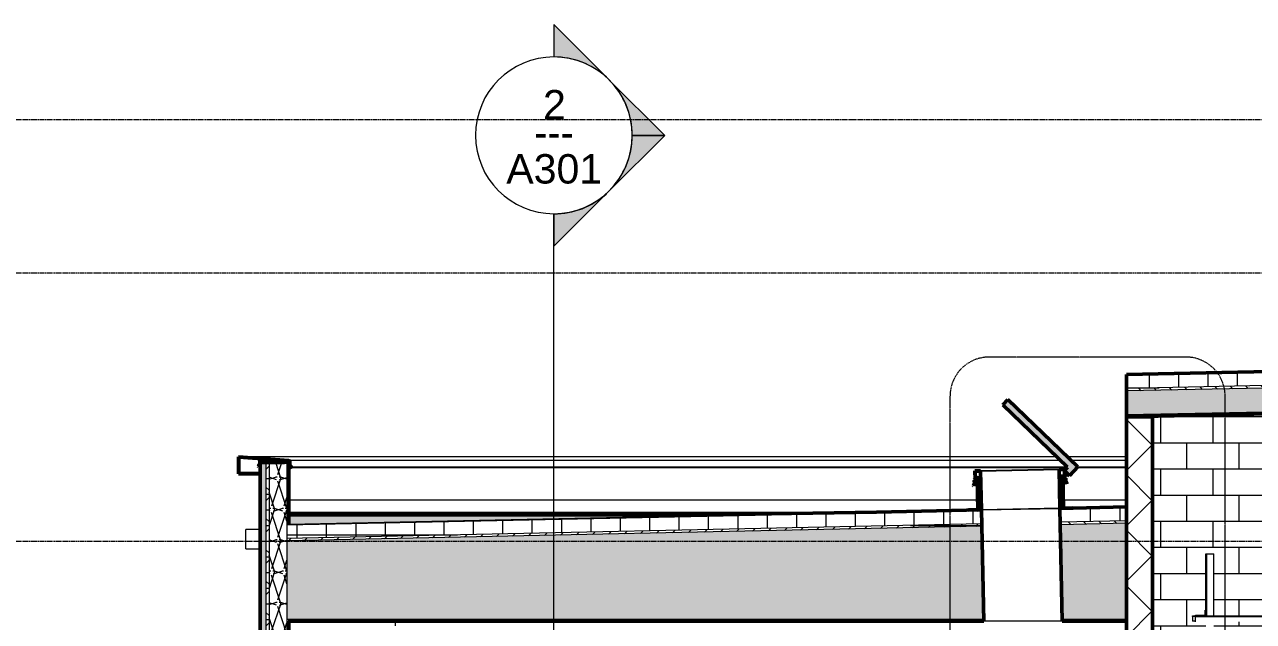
# Model space of a CAD drawing. Header units: inches. Extents: x 9610 to 15331, y -316 to 681.
# Drawn here: x 13188.7 to 13565, y 373.3 to 556.1 of the extents above; entities that cross this region are included whole.
import ezdxf

# ---------------------------------------------------------------- set-up
doc = ezdxf.new("R2010")
doc.units = ezdxf.units.IN
doc.header["$MEASUREMENT"] = 0
doc.linetypes.add('Aligning Line 1_8_', pattern=[0.25, 0.125, -0.125])
doc.linetypes.add('Dash Dot 3_16_', pattern=[0.3125, 0.1875, -0.0625, 0, -0.0625])
for name, color, linetype, lineweight in [('0-4', 130, 'Continuous', 5), ('0-6', 50, 'Continuous', 9), ('A-ANNO-SYMB-1', 150, 'Dash Dot 3_16_', 9), ('A-GENM-1', 55, 'Continuous', 9), ('A-GENM-3', 215, 'Continuous', 50), ('A-GENM-4', 5, 'Continuous', 50), ('A-GENM-5', 71, 'Continuous', 50), ('A-ROOF', 132, 'Continuous', 13), ('A-ROOF-2', 31, 'Continuous', 5), ('A-ROOF-3', 132, 'Continuous', 50), ('A-ROOF-4', 135, 'Continuous', 13), ('A-ROOF-5', 8, 'Continuous', 5), ('A-ROOF-PATT-1', 132, 'Continuous', 9), ('A-WALL', 113, 'Continuous', 13), ('A-WALL-1', 135, 'Continuous', 13), ('A-WALL-2', 7, 'Continuous', 50), ('A-WALL-5', 8, 'Continuous', 5), ('A-WALL-8', 27, 'Continuous', 13), ('A-WALL-9', 113, 'Continuous', 50), ('A-WALL-PATT-3', 45, 'Continuous', 9), ('A-WALL-PATT-4', 55, 'Continuous', 9), ('A-WALL-PATT-5', 111, 'Continuous', 9), ('G-ANNO-SYMB', 111, 'Aligning Line 1_8_', 9), ('G-ANNO-SYMB-1', 111, 'Continuous', 9)]:
    doc.layers.add(name, color=color, linetype=linetype, lineweight=lineweight)
doc.styles.add('Arial', font='arial.ttf', dxfattribs={"height": 9})
doc.styles.add('Century Gothic', font='ufonts.com_century-gothic.ttf', dxfattribs={"height": 9})
pattern_1 = [(0, (14109.167, 138.832), (0, 4.798), []), (315, (14109.167, 138.832), (4.798427, 0), [6.786, -6.786]), (45, (14109.167, 138.832), (4.798427, 0), [6.786, -6.786])]
pattern_2 = [(0, (14109.167, 138.832), (30.72, 7.68), [1.267, -21.773, 1.267, -21.773, -122.88]), (0, (14109.167, 138.832), (30.72, 7.68), [-46.08, 1.267, -44.813, 1.267, -21.773, -53.76]), (0, (14109.167, 138.832), (30.72, 7.68), [-115.2, 1.267, -14.093, 1.267, -37.133]), (120, (14120.687, 142.672), (-22.011075, 22.7643), [1.267, -21.773, 1.267, -21.773, -122.88]), (120, (14120.687, 142.672), (-22.011075, 22.7643), [-46.08, 1.267, -44.813, 1.267, -21.773, -53.76]), (120, (14120.687, 142.672), (-22.011075, 22.7643), [-115.2, 1.267, -14.093, 1.267, -37.133]), (240, (14124.527, 158.032), (-8.708925, -30.4443), [1.267, -21.773, 1.267, -21.773, -122.88]), (240, (14124.527, 158.032), (-8.708925, -30.4443), [-46.08, 1.267, -44.813, 1.267, -21.773, -53.76]), (240, (14124.527, 158.032), (-8.708925, -30.4443), [-115.2, 1.267, -14.093, 1.267, -37.133])]
pattern_3 = [(0, (14109.167, 138.832), (0, 9), []), (90, (14109.167, 138.832), (-9, 6e-16), [])]

# ---------------------------------------------------------------- blocks, each defined once
blk = doc.blocks.new('CTR - 1st Phase - Common Walls_rvt-2-BUILDING SECTION - NORTH_SOUTH AT ELEVATOR AND COURTYARD - LOOKING EAST')
at = {"layer": 'A-WALL-1'}
blk.add_line((-3819.32, 373.37), (-3819.32, 372), dxfattribs=at)
blk = doc.blocks.new('Otis_G2S_06102019171910 - Otis_G2S_06102019171910-2044336-BUILDING SECTION - NORTH_SOUTH AT ELEVATOR AND COURTYARD - LOOKING EAST')
at = {"layer": 'A-GENM-1'}
for p, q in [((-3571.06, 394), (-3570.75, 394)), ((-3571.06, 375), (-3571.06, 394)), ((-3570.75, 394), (-3568.62, 394)), ((-3570.75, 375), (-3570.75, 394)), ((-3568.62, 375), (-3568.62, 394)), ((-3571.26, 376.77), (-3571.07, 376.77)), ((-3571.26, 375.2), (-3571.26, 376.77)), ((-3571.07, 376.77), (-3571.07, 375.2)), ((-3575.1, 375), (-3574.22, 375)), ((-3575.1, 374.8), (-3575.1, 375)), ((-3575.1, 374.8), (-3575.1, 373.43)), ((-3574.22, 374.8), (-3575.1, 374.8)), ((-3574.22, 373.43), (-3575.1, 373.43)), ((-3574.22, 375.2), (-3571.07, 375.2)), ((-3574.22, 375), (-3574.22, 375.2)), ((-3574.22, 375), (-3539.45, 375)), ((-3574.22, 374.8), (-3574.22, 375)), ((-3571.07, 375), (-3574.22, 375)), ((-3574.22, 374.8), (-3539.45, 374.8)), ((-3574.22, 373.23), (-3574.22, 374.8)), ((-3539.45, 374.8), (-3574.22, 374.8)), ((-3571.07, 375.2), (-3571.26, 375.2)), ((-3571.07, 375.2), (-3571.07, 375))]:
    blk.add_line(p, q, dxfattribs=at)
blk = doc.blocks.new('CTR - 1st Phase -Stairs _ Elevators_rvt-2-BUILDING SECTION - NORTH_SOUTH AT ELEVATOR AND COURTYARD - LOOKING EAST')
at = {"layer": 'A-WALL-PATT-3'}
h = blk.add_hatch(dxfattribs=at)
h.set_pattern_fill('FP_82', color=256, style=0, pattern_type=2)
h.set_pattern_definition([(45, (-3012.324, 138.832), (-8.48528, 8.48528), []), (135, (-3012.324, 138.832), (-8.48528, -8.48528), [])])
h.paths.add_polyline_path([(-3595.32, -128), (-3587.32, -128), (-3587.32, 436), (-3595.32, 436), (-3595.32, -114.86)], flags=0)
at = {"layer": 'A-WALL-PATT-4'}
h = blk.add_hatch(dxfattribs=at)
h.set_pattern_fill('FP_83', color=256, style=0, pattern_type=2)
h.set_pattern_definition([(0, (-3503.324, -164), (0, 8), []), (90, (-3503.324, -164), (-8, 8), [8, -8])])
h.paths.add_polyline_path([(-3571.06, -128), (-3571.06, -21.77), (-3574.22, -21.77), (-3574.22, -21.57), (-3575.1, -21.57), (-3575.1, -20), (-3574.22, -20), (-3574.22, -19.8), (-3571.26, -19.8), (-3571.26, -18.23), (-3571.07, -18.23), (-3571.06, -1.77), (-3574.22, -1.77), (-3574.22, -1.57), (-3575.1, -1.57), (-3575.1, 0), (-3574.22, 0), (-3574.22, 0.2), (-3571.26, 0.2), (-3571.26, 1.77), (-3571.07, 1.77), (-3571.06, 134.23), (-3574.22, 134.23), (-3574.22, 134.43), (-3575.1, 134.43), (-3575.1, 136), (-3574.22, 136), (-3574.22, 136.2), (-3571.26, 136.2), (-3571.26, 137.77), (-3571.07, 137.77), (-3571.06, 266.23), (-3574.22, 266.23), (-3574.22, 266.43), (-3575.1, 266.43), (-3575.1, 268), (-3574.22, 268), (-3574.22, 268.2), (-3571.26, 268.2), (-3571.26, 269.77), (-3571.07, 269.77), (-3571.06, 373.23), (-3574.22, 373.23), (-3574.22, 373.43), (-3575.1, 373.43), (-3575.1, 375), (-3574.22, 375), (-3574.22, 375.2), (-3571.26, 375.2), (-3571.26, 376.77), (-3571.07, 376.77), (-3571.06, 394), (-3568.62, 394), (-3568.62, 375), (-3539.45, 375), (-3539.45, 394), (-3534.45, 394), (-3534.45, 375), (-3523.82, 375), (-3523.82, 394), (-3521.38, 394), (-3521.38, 376.77), (-3521.19, 376.77), (-3521.19, 375.2), (-3518.23, 375.2), (-3518.23, 375), (-3517.35, 375), (-3517.35, 373.43), (-3518.23, 373.43), (-3518.23, 373.23), (-3521.38, 373.23), (-3521.38, 269.77), (-3521.19, 269.77), (-3521.19, 268.2), (-3518.23, 268.2), (-3518.23, 268), (-3517.35, 268), (-3517.35, 266.43), (-3518.23, 266.43), (-3518.23, 266.23), (-3521.38, 266.23), (-3521.38, 137.77), (-3521.19, 137.77), (-3521.19, 136.2), (-3518.23, 136.2), (-3518.23, 136), (-3517.35, 136), (-3517.35, 134.43), (-3518.23, 134.43), (-3518.23, 134.23), (-3521.38, 134.23), (-3521.38, 1.77), (-3521.19, 1.77), (-3521.19, 0.2), (-3518.23, 0.2), (-3518.23, 0), (-3517.35, 0), (-3517.35, -1.57), (-3518.23, -1.57), (-3518.23, -1.77), (-3521.38, -1.77), (-3521.38, -18.23), (-3521.19, -18.23), (-3521.19, -19.8), (-3518.23, -19.8), (-3518.23, -20), (-3517.35, -20), (-3517.35, -21.57), (-3518.23, -21.57), (-3518.23, -21.77), (-3521.38, -21.77), (-3521.38, -128), (-3509.73, -128), (-3509.73, -44), (-3509.32, -44), (-3509.32, -43), (-3508.28, -43), (-3508.28, -42), (-3507.32, -42), (-3507.32, 0), (-3509.73, 0), (-3509.73, 84), (-3509.32, 84), (-3509.32, 85), (-3508.28, 85), (-3508.28, 86), (-3507.32, 86), (-3507.32, 136), (-3509.73, 136), (-3509.73, 220), (-3509.32, 220), (-3509.32, 221), (-3508.28, 221), (-3508.28, 222), (-3507.32, 222), (-3507.32, 268), (-3509.73, 268), (-3509.73, 352), (-3509.32, 352), (-3509.32, 353), (-3508.28, 353), (-3508.28, 354), (-3507.32, 354), (-3507.32, 436), (-3587.32, 436), (-3587.32, -128), (-3576.29, -128)], flags=0)
h.paths.add_polyline_path([(-3568.62, -128), (-3568, -128), (-3568, -60.62), (-3568.31, -60.62), (-3568.31, -52.98), (-3555.72, -52.98), (-3555.72, -52.44), (-3539.45, -52.44), (-3539.45, -21.77), (-3568.62, -21.77), (-3568.62, -126.76)], flags=0)
h.paths.add_polyline_path([(-3566.5, -128), (-3565.13, -128), (-3565.13, -84.98), (-3547.65, -84.98), (-3547.65, -60.62), (-3566.5, -60.62), (-3566.5, -126.41)], flags=0)
h.paths.add_polyline_path([(-3524.44, -128), (-3523.82, -128), (-3523.82, -21.77), (-3534.45, -21.77), (-3534.45, -52.98), (-3524.13, -52.98), (-3524.13, -60.62), (-3524.44, -60.62), (-3524.44, -119.59)], flags=0)
h.paths.add_polyline_path([(-3527.3, -128), (-3525.94, -128), (-3525.94, -60.62), (-3534.45, -60.62), (-3534.45, -84.98), (-3527.3, -84.98), (-3527.3, -120.06)], flags=0)
h.paths.add_polyline_path([(-3544.78, -84.98), (-3539.45, -84.98), (-3539.45, -60.62), (-3544.78, -60.62)], flags=0)
h.paths.add_polyline_path([(-3531.77, -20), (-3523.82, -20), (-3523.82, -1.77), (-3534.45, -1.77), (-3534.45, -20)], flags=0)
h.paths.add_polyline_path([(-3568.62, -20), (-3539.45, -20), (-3539.45, -1.77), (-3568.62, -1.77), (-3568.62, -16)], flags=0)
h.paths.add_polyline_path([(-3534.45, 0), (-3523.82, 0), (-3523.82, 134.23), (-3534.45, 134.23), (-3534.45, 29.36)], flags=0)
h.paths.add_polyline_path([(-3544.32, 0), (-3539.45, 0), (-3539.45, 134.23), (-3568.62, 134.23), (-3568.62, 0)], flags=0)
h.paths.add_polyline_path([(-3534.45, 136), (-3523.82, 136), (-3523.82, 266.23), (-3534.45, 266.23), (-3534.45, 160.23)], flags=0)
h.paths.add_polyline_path([(-3539.45, 136), (-3539.45, 266.23), (-3568.62, 266.23), (-3568.62, 136)], flags=0)
h.paths.add_polyline_path([(-3534.45, 268), (-3523.82, 268), (-3523.82, 373.23), (-3534.45, 373.23), (-3534.45, 279.64)], flags=0)
h.paths.add_polyline_path([(-3539.45, 268), (-3539.45, 373.23), (-3568.62, 373.23), (-3568.62, 268), (-3542.38, 268)], flags=0)
h.paths.add_polyline_path([(-3544.43, 422), (-3549.22, 422), (-3549.22, 422.37), (-3546.41, 422.37), (-3546.41, 426.37), (-3549.22, 426.37), (-3549.22, 426.75), (-3543.22, 426.75), (-3543.22, 426.37), (-3546.03, 426.37), (-3546.03, 422.37), (-3543.22, 422.37), (-3543.22, 422)], flags=0)
at = {"layer": 'A-WALL-1'}
blk.add_line((-3507.32, 436), (-3587.32, 436), dxfattribs=at)
at = {"layer": 'A-WALL-2'}
for p, q in [((-3595.32, 436), (-3595.32, -128)), ((-3587.32, 436), (-3595.32, 436)), ((-3587.32, -128), (-3587.32, 436))]:
    blk.add_line(p, q, dxfattribs=at)
at = {"layer": '0-6'}
blk.add_blockref('Otis_G2S_06102019171910 - Otis_G2S_06102019171910-2044336-BUILDING SECTION - NORTH_SOUTH AT ELEVATOR AND COURTYARD - LOOKING EAST', (0, 0), dxfattribs=at)
blk = doc.blocks.new('Basic Wall _ EXT - FIBER CEMENT - SMALL - ___-2145929-BUILDING SECTION - NORTH_SOUTH AT ELEVATOR AND COURTYARD - LOOKING EAST')
at = {"layer": 'A-WALL-1'}
for p, q in [((-3616.64, 423.66), (-3867.29, 423.66)), ((-3860.41, 423.11), (-3860.56, 423.11)), ((-3859.34, 422.04), (-3859.28, 422)), ((-3853.2, 422.04), (-3858.3, 422.04)), ((-3851.97, 422.37), (-3853.4, 422.37)), ((-3852.33, 422.23), (-3851.71, 422.23)), ((-3851.71, 422.16), (-3852.33, 422.16)), ((-3851.71, 422.08), (-3852.02, 422.08)), ((-3851.89, 422.04), (-3852.02, 422.04)), ((-3851.71, 422.24), (-3851.93, 422.24)), ((-3851.65, 422.47), (-3851.92, 422.47)), ((-3615.53, 422.6), (-3851.85, 422.6)), ((-3851.69, 422.52), (-3851.85, 422.52)), ((-3851.7, 422.27), (-3851.85, 422.27)), ((-3595.32, 423.66), (-3613.39, 423.66)), ((-3595.32, 422.6), (-3612.28, 422.6)), ((-3860.73, 420.79), (-3861.19, 420.79)), ((-3851.44, 420.64), (-3851.78, 420.64)), ((-3851.47, 420.5), (-3851.51, 420.51)), ((-3851.44, 420.42), (-3613.55, 420.42)), ((-3851.23, 420.59), (-3851.42, 420.59)), ((-3851.24, 420.63), (-3851.35, 420.63)), ((-3613.41, 420.57), (-3851.11, 420.57)), ((-3610.43, 420.42), (-3595.32, 420.42)), ((-3595.32, 420.57), (-3610.28, 420.57))]:
    blk.add_line(p, q, dxfattribs=at)
at = {"layer": 'A-WALL-1', "flags": 128}
for points in [[(-3860.81, 421.63), (-3860.81, 421.58), (-3860.82, 421.54), (-3860.84, 421.5)], [(-3860.39, 423.05), (-3860.45, 423.09), (-3860.51, 423.11), (-3860.57, 423.11), (-3860.63, 423.1), (-3860.69, 423.07), (-3860.74, 423.03), (-3860.77, 422.98), (-3860.8, 422.92), (-3860.81, 422.86)], [(-3860.78, 421.45), (-3860.75, 421.51), (-3860.73, 421.57), (-3860.73, 421.63)], [(-3860.73, 422.86), (-3860.72, 422.9), (-3860.71, 422.95), (-3860.68, 422.98), (-3860.65, 423.01), (-3860.61, 423.03), (-3860.56, 423.03), (-3860.52, 423.03), (-3860.48, 423.02), (-3860.44, 422.99)], [(-3859.13, 422.04), (-3859.18, 422.05), (-3859.24, 422.07), (-3859.29, 422.1)], [(-3851.77, 421.83), (-3851.78, 421.89), (-3851.81, 421.95), (-3851.85, 422.01), (-3851.9, 422.05), (-3851.96, 422.07), (-3852.02, 422.08)], [(-3851.63, 422.35), (-3851.63, 422.41), (-3851.66, 422.47), (-3851.69, 422.52), (-3851.73, 422.56), (-3851.79, 422.59), (-3851.85, 422.6)], [(-3851.85, 422.52), (-3851.81, 422.51), (-3851.78, 422.49), (-3851.75, 422.47), (-3851.72, 422.43), (-3851.71, 422.4), (-3851.71, 422.35)], [(-3851.85, 421.33), (-3851.83, 421.28), (-3851.8, 421.22)], [(-3851.74, 421.26), (-3851.76, 421.3), (-3851.77, 421.35), (-3851.77, 421.39)], [(-3851.71, 421.44), (-3851.7, 421.38), (-3851.68, 421.32), (-3851.65, 421.26)], [(-3851.59, 421.3), (-3851.61, 421.35), (-3851.62, 421.39), (-3851.63, 421.44)], [(-3851.55, 420.44), (-3851.49, 420.42), (-3851.42, 420.42), (-3851.36, 420.43), (-3851.3, 420.45)], [(-3851.35, 420.52), (-3851.39, 420.5), (-3851.43, 420.49), (-3851.44, 420.49)]]:
    blk.add_lwpolyline(points, dxfattribs=at)
blk = doc.blocks.new('Basic Wall _ EXT - FIBER CEMENT - SMALL - ___-2145935-BUILDING SECTION - NORTH_SOUTH AT ELEVATOR AND COURTYARD - LOOKING EAST')
at = {"layer": 'A-WALL-8'}
h = blk.add_hatch(color=256, dxfattribs=at)
h.paths.add_polyline_path([(-3860.77, 418.54), (-3860.73, 418.54), (-3860.73, 418.62), (-3867.21, 418.62), (-3867.21, 423.58), (-3851.85, 422.52), (-3851.85, 422.6), (-3867.29, 423.66), (-3867.29, 418.54), (-3861, 418.54)], flags=0)
h.paths.add_polyline_path([(-3851.55, 420.44), (-3851.55, 420.53), (-3851.78, 420.64), (-3851.78, 420.56), (-3851.59, 420.46)], flags=0)
h.paths.add_polyline_path([(-3851.3, 420.45), (-3851.13, 420.59), (-3851.62, 421.28), (-3851.65, 421.26), (-3851.23, 420.59), (-3851.33, 420.49)], flags=0)
h.paths.add_polyline_path([(-3851.42, 420.59), (-3851.36, 420.64), (-3851.77, 421.24), (-3851.78, 421.19), (-3851.42, 420.6)], flags=0)
h.paths.add_polyline_path([(-3861.19, 420.79), (-3860.78, 421.45), (-3860.84, 421.5), (-3861.25, 420.84)], flags=0)
h.paths.add_polyline_path([(-3851.85, 421.39), (-3851.77, 421.39), (-3851.81, 421.83), (-3851.85, 421.81)], flags=0)
h.paths.add_polyline_path([(-3851.63, 421.44), (-3851.66, 422.35), (-3851.71, 422.35), (-3851.71, 421.44)], flags=0)
h.paths.add_polyline_path([(-3860.73, 421.63), (-3860.73, 422.86), (-3860.81, 422.86), (-3860.78, 421.63), (-3860.73, 421.63)], flags=0)
h.paths.add_polyline_path([(-3858.3, 422), (-3858.3, 422.04), (-3858.7, 422)], flags=0)
h.paths.add_polyline_path([(-3852.47, 422), (-3852.02, 422.04), (-3852.02, 422.08), (-3853.2, 422.04), (-3853.2, 422), (-3852.56, 422)], flags=0)
h.paths.add_polyline_path([(-3859.34, 422.04), (-3859.29, 422.1), (-3860.42, 423.03), (-3860.43, 422.98), (-3859.37, 422.07)], flags=0)
h.paths.add_polyline_path([(-3853.48, 422.16), (-3852.33, 422.16), (-3852.33, 422.23), (-3853.4, 422.23), (-3853.4, 422.37), (-3851.97, 422.37), (-3851.92, 422.25), (-3851.85, 422.27), (-3851.92, 422.47), (-3853.48, 422.44), (-3853.48, 422.23)], flags=0)
at = {"layer": 'A-WALL-1'}
for p, q in [((-3860.73, 421.63), (-3860.73, 422)), ((-3853.2, 422), (-3852.47, 422)), ((-3852.47, 422), (-3852.02, 422)), ((-3851.85, 421.83), (-3851.85, 421.39)), ((-3860.73, 418.54), (-3860.73, 418.62))]:
    blk.add_line(p, q, dxfattribs=at)
at = {"layer": 'A-WALL-9'}
for p, q in [((-3851.85, 422.6), (-3867.29, 423.66)), ((-3867.29, 423.66), (-3867.29, 418.54)), ((-3867.21, 423.58), (-3851.85, 422.52)), ((-3867.21, 423.58), (-3867.21, 418.62)), ((-3860.81, 422.86), (-3860.81, 421.63)), ((-3860.73, 422), (-3860.73, 422.86)), ((-3860.44, 422.99), (-3859.34, 422.04)), ((-3859.29, 422.1), (-3860.39, 423.05)), ((-3859.13, 422.04), (-3858.3, 422.04)), ((-3859.13, 421.96), (-3858.3, 421.96)), ((-3858.3, 421.96), (-3858.3, 422.04)), ((-3851.92, 422.47), (-3853.48, 422.44)), ((-3853.48, 422.44), (-3853.48, 422.16)), ((-3853.48, 422.16), (-3852.33, 422.16)), ((-3853.4, 422.37), (-3851.97, 422.39)), ((-3853.4, 422.23), (-3853.4, 422.37)), ((-3852.33, 422.23), (-3853.4, 422.23)), ((-3852.02, 422.08), (-3853.2, 422.08)), ((-3853.2, 422), (-3853.2, 422.08)), ((-3852.33, 422.23), (-3852.33, 422.16)), ((-3851.97, 422.39), (-3851.93, 422.24)), ((-3851.93, 422.24), (-3851.85, 422.27)), ((-3851.85, 422.27), (-3851.92, 422.47)), ((-3851.77, 421.39), (-3851.77, 421.83)), ((-3851.71, 422.35), (-3851.71, 421.44)), ((-3851.63, 421.44), (-3851.63, 422.35)), ((-3867.29, 418.54), (-3860.73, 418.54)), ((-3860.73, 418.62), (-3867.21, 418.62)), ((-3860.84, 421.5), (-3861.25, 420.84)), ((-3861.25, 420.84), (-3861.19, 420.79)), ((-3861.19, 420.79), (-3860.78, 421.45)), ((-3851.78, 420.64), (-3851.82, 420.57)), ((-3851.55, 420.44), (-3851.82, 420.57)), ((-3851.8, 421.22), (-3851.42, 420.59)), ((-3851.51, 420.51), (-3851.78, 420.64)), ((-3851.35, 420.63), (-3851.74, 421.26)), ((-3851.65, 421.26), (-3851.22, 420.6)), ((-3851.11, 420.57), (-3851.59, 421.3)), ((-3851.42, 420.59), (-3851.35, 420.63)), ((-3851.22, 420.6), (-3851.35, 420.52)), ((-3851.3, 420.45), (-3851.11, 420.57))]:
    blk.add_line(p, q, dxfattribs=at)
for centre, radius, start, end in [((-3861.06, 421.63), 0.25, 328.2381, 0), ((-3860.56, 422.86), 0.25, 49.2771, 180), ((-3861.06, 421.63), 0.329, 328.2381, 0), ((-3860.56, 422.86), 0.171, 49.2771, 180), ((-3859.13, 422.29), 0.329, 229.2771, 270), ((-3859.13, 422.29), 0.25, 229.2771, 270), ((-3852.02, 421.83), 0.25, 0, 90), ((-3852.02, 421.83), 0.171, 0, 90), ((-3851.88, 422.35), 0.25, 0, 83.0705), ((-3851.88, 422.35), 0.171, 0, 82.4457), ((-3851.52, 421.39), 0.329, 180, 211.4324), ((-3851.52, 421.39), 0.25, 180, 211.4324), ((-3851.38, 421.44), 0.329, 180, 212.826), ((-3851.38, 421.44), 0.25, 180, 212.826), ((-3851.44, 420.67), 0.25, 244.1745, 302.0105), ((-3851.44, 420.67), 0.171, 244.1745, 302.0105)]:
    blk.add_arc(centre, radius, start, end, dxfattribs=at)
blk = doc.blocks.new('Family1 - SCUPPER-2154893-BUILDING SECTION - NORTH_SOUTH AT ELEVATOR AND COURTYARD - LOOKING EAST')
at = {"layer": 'A-GENM-1'}
for p, q in [((-3865.1, 395.5), (-3865.1, 401.5)), ((-3860.72, 401.5), (-3865.1, 401.5)), ((-3865.1, 395.5), (-3860.72, 395.5))]:
    blk.add_line(p, q, dxfattribs=at)
blk = doc.blocks.new('Hatch-Precision_Ladders-Roof_Hatch - 2_0_x2_0_-2210683-BUILDING SECTION - NORTH_SOUTH AT ELEVATOR AND COURTYARD - LOOKING EAST')
at = {"layer": 'A-GENM-3'}
blk.add_hatch(color=256, dxfattribs=at).paths.add_polyline_path([(-3612.82, 417.92), (-3610.23, 420.63), (-3631.7, 441.22), (-3633.25, 439.6), (-3613.41, 420.57), (-3614.45, 419.48), (-3613.03, 418.12)], flags=0)
h = blk.add_hatch(color=256, dxfattribs=at)
h.paths.add_polyline_path([(-3642.18, 414.88), (-3641.84, 415.63), (-3641.82, 416.61), (-3641.6, 416.88), (-3641.65, 419.3), (-3640.09, 419.33), (-3640.09, 419.43), (-3641.75, 419.39), (-3641.73, 416.84), (-3641.95, 416.57), (-3641.94, 415.61), (-3642.26, 414.92)], flags=0)
h.paths.add_polyline_path([(-3613.64, 415.48), (-3613.56, 415.52), (-3613.91, 416.22), (-3613.93, 417.19), (-3614.2, 417.45), (-3614.24, 419.29), (-3614.34, 419.38), (-3614.3, 417.41), (-3614.03, 417.09), (-3614.01, 416.19)], flags=0)
h.paths.add_polyline_path([(-3614.34, 419.59), (-3614.25, 419.69), (-3614.3, 419.96), (-3615.91, 419.93), (-3615.91, 419.84), (-3614.35, 419.87)], flags=0)
h = blk.add_hatch(color=256, dxfattribs=at)
h.paths.add_polyline_path([(-3639.83, 407.43), (-3639.75, 407.43), (-3640, 419.43), (-3640.09, 419.43), (-3639.83, 407.43)], flags=0)
h.paths.add_polyline_path([(-3615.75, 407.93), (-3615.68, 407.93), (-3615.91, 419.93), (-3616, 419.93), (-3615.75, 407.93)], flags=0)
h = blk.add_hatch(color=256, dxfattribs=at)
h.paths.add_polyline_path([(-3643.75, 407.35), (-3640.84, 407.45), (-3640.85, 407.5), (-3643.75, 407.43), (-3643.75, 407.39)], flags=0)
h.paths.add_polyline_path([(-3614.66, 407.95), (-3611.76, 408.03), (-3611.76, 408.11), (-3614.66, 408.02)], flags=0)
at = {"layer": 'A-GENM-5'}
h = blk.add_hatch(color=256, dxfattribs=at)
h.paths.add_polyline_path([(-3640.84, 407.41), (-3639.83, 407.43), (-3640.03, 417.27), (-3641.05, 417.25), (-3640.84, 407.43)], flags=0)
h.paths.add_polyline_path([(-3615.68, 407.93), (-3614.66, 407.95), (-3614.87, 417.79), (-3615.88, 417.77), (-3615.68, 408.11)], flags=0)
at = {"layer": 'A-GENM-1'}
for p, q in [((-3616, 419.93), (-3640, 419.43)), ((-3640, 419.43), (-3616, 419.93)), ((-3640, 419.33), (-3616, 419.83)), ((-3641, 414.91), (-3642.18, 414.88)), ((-3641.03, 416.59), (-3641.86, 416.57)), ((-3641.01, 415.63), (-3641.84, 415.61)), ((-3641.04, 416.85), (-3641.6, 416.84)), ((-3614.3, 417.41), (-3614.86, 417.4)), ((-3614.03, 417.15), (-3614.85, 417.13)), ((-3614.01, 416.19), (-3614.83, 416.18)), ((-3613.64, 415.48), (-3614.82, 415.45)), ((-3615.76, 408.03), (-3639.75, 407.53)), ((-3639.75, 407.43), (-3615.75, 407.93)), ((-3615.75, 407.93), (-3639.75, 407.43))]:
    blk.add_line(p, q, dxfattribs=at)
at = {"layer": 'A-GENM-4'}
for p, q in [((-3631.7, 441.22), (-3633.25, 439.6)), ((-3631.7, 441.22), (-3610.23, 420.63)), ((-3633.25, 439.6), (-3613.41, 420.57)), ((-3641.75, 419.39), (-3640, 419.43)), ((-3641.75, 419.39), (-3641.7, 416.88)), ((-3640, 419.33), (-3641.65, 419.3)), ((-3641.6, 416.84), (-3641.65, 419.3)), ((-3640, 419.43), (-3640.09, 419.43)), ((-3640.09, 419.43), (-3639.84, 407.43)), ((-3640, 419.33), (-3640, 419.43)), ((-3640, 419.43), (-3639.75, 407.43)), ((-3614.25, 419.97), (-3616, 419.93)), ((-3616, 419.83), (-3616, 419.93)), ((-3616, 419.93), (-3615.91, 419.93)), ((-3616, 419.93), (-3615.75, 407.93)), ((-3616, 419.83), (-3614.35, 419.87)), ((-3615.91, 419.93), (-3615.66, 407.93)), ((-3615.88, 417.77), (-3614.87, 417.79)), ((-3614.87, 417.79), (-3614.66, 407.95)), ((-3613.41, 420.57), (-3614.45, 419.48)), ((-3614.45, 419.48), (-3612.82, 417.92)), ((-3614.3, 417.41), (-3614.35, 419.87)), ((-3614.25, 419.97), (-3614.2, 417.45)), ((-3610.23, 420.63), (-3612.82, 417.92)), ((-3641.93, 415.63), (-3642.26, 414.92)), ((-3642.26, 414.92), (-3642.18, 414.88)), ((-3642.18, 414.88), (-3641.84, 415.61)), ((-3641.7, 416.88), (-3641.95, 416.61)), ((-3641.95, 416.61), (-3641.93, 415.63)), ((-3641.86, 416.57), (-3641.6, 416.84)), ((-3641.84, 415.61), (-3641.86, 416.57)), ((-3640.03, 417.27), (-3641.05, 417.25)), ((-3641.05, 417.25), (-3640.84, 407.41)), ((-3640.03, 417.27), (-3639.83, 407.43)), ((-3615.88, 417.77), (-3615.68, 407.93)), ((-3614.03, 417.15), (-3614.3, 417.41)), ((-3614.2, 417.45), (-3613.93, 417.19)), ((-3614.01, 416.19), (-3614.03, 417.15)), ((-3613.64, 415.48), (-3614.01, 416.19)), ((-3613.93, 417.19), (-3613.91, 416.22)), ((-3613.91, 416.22), (-3613.56, 415.52)), ((-3613.56, 415.52), (-3613.64, 415.48)), ((-3639.75, 407.53), (-3643.75, 407.44)), ((-3643.75, 407.44), (-3643.75, 407.35)), ((-3639.75, 407.43), (-3643.75, 407.35)), ((-3639.83, 407.43), (-3640.84, 407.41)), ((-3639.75, 407.43), (-3639.84, 407.43)), ((-3639.75, 407.53), (-3639.75, 407.43)), ((-3615.76, 408.03), (-3611.76, 408.11)), ((-3615.76, 408.03), (-3615.75, 407.93)), ((-3615.75, 407.93), (-3611.76, 408.01)), ((-3615.75, 407.93), (-3615.66, 407.93)), ((-3615.68, 407.93), (-3614.66, 407.95)), ((-3611.76, 408.11), (-3611.76, 408.01))]:
    blk.add_line(p, q, dxfattribs=at)
blk = doc.blocks.new('Section - Section Head - Filled-22785-BUILDING SECTION - NORTH_SOUTH AT ELEVATOR AND COURTYARD - LOOKING EAST')
at = {"layer": 'G-ANNO-SYMB-1'}
h = blk.add_hatch(color=256, dxfattribs=at)
edge = h.paths.add_edge_path(flags=0)
edge.add_line((-2563.93, -212.66), (-2547.82, -196.55))
edge.add_line((-2547.82, -196.55), (-2547.82, -206.46))
edge.add_arc((-2547.82, -230.49), 24.03, 90, 132.0784)
h = blk.add_hatch(color=256, dxfattribs=at)
edge = h.paths.add_edge_path(flags=0)
edge.add_arc((-2547.82, -230.49), 24, 135, 180)
edge.add_line((-2571.82, -230.49), (-2581.76, -230.49))
edge.add_line((-2581.76, -230.49), (-2564.79, -213.52))
h = blk.add_hatch(color=256, dxfattribs=at)
edge = h.paths.add_edge_path(flags=0)
edge.add_line((-2564.79, -247.46), (-2581.76, -230.49))
edge.add_line((-2581.76, -230.49), (-2571.82, -230.49))
edge.add_arc((-2547.82, -230.49), 24, 180, 225)
h = blk.add_hatch(color=256, dxfattribs=at)
edge = h.paths.add_edge_path(flags=0)
edge.add_arc((-2547.82, -230.49), 24.03, 227.9216, 270)
edge.add_line((-2547.82, -254.52), (-2547.82, -264.43))
edge.add_line((-2547.82, -264.43), (-2563.93, -248.33))
for p, q in [((-2547.82, -196.55), (-2563.93, -212.66)), ((-2547.82, -206.46), (-2547.82, -196.55)), ((-2564.79, -213.52), (-2581.76, -230.49)), ((-2571.82, -230.49), (-2581.76, -230.49)), ((-2581.76, -230.49), (-2564.79, -247.46)), ((-2581.76, -230.49), (-2571.82, -230.49)), ((-2563.93, -248.33), (-2547.82, -264.43)), ((-2547.82, -264.43), (-2547.82, -254.52))]:
    blk.add_line(p, q, dxfattribs=at)
for centre, radius, start, end in [((-2547.82, -230.52), 24, 90, 270), ((-2547.82, -230.49), 24.03, 90, 132.0784), ((-2547.82, -230.52), 24, 270, 90), ((-2547.82, -230.49), 24, 135, 180), ((-2547.82, -230.49), 24, 180, 225), ((-2547.82, -230.49), 24.03, 227.9216, 270)]:
    blk.add_arc(centre, radius, start, end, dxfattribs=at)

msp = doc.modelspace()

# ---------------------------------------------------------------- hatches: boundary and pattern name
at = {"layer": 'A-ROOF-2'}
msp.add_hatch(color=256, dxfattribs=at).paths.add_polyline_path([(13526.17, 436.63), (13622.17, 438.63), (13622.17, 445.88), (13526.17, 443.88)], flags=0)
h = msp.add_hatch(color=256, dxfattribs=at)
h.paths.add_polyline_path([(13269.17, 374), (13482.44, 374), (13481.85, 402.43), (13269.02, 398), (13269.02, 374)], flags=0)
h.paths.add_polyline_path([(13640.37, 374), (13640.99, 374), (13640.99, 405.75), (13622.17, 405.36), (13622.17, 374), (13626.54, 374)], flags=0)
h.paths.add_polyline_path([(13506.44, 374), (13526.17, 374), (13526.17, 403.36), (13505.84, 402.93), (13506.34, 379.16)], flags=0)
at = {"layer": 'A-ROOF-5'}
for points in [[(13526.17, 448.63), (13622.17, 450.63), (13622.17, 450.88), (13526.17, 448.88)], [(13269.64, 403.01), (13449.64, 406.76), (13397.6, 405.9), (13269.64, 405.9), (13269.64, 403.18)]]:
    msp.add_hatch(color=256, dxfattribs=at).paths.add_polyline_path(points, flags=0)
h = msp.add_hatch(color=256, dxfattribs=at)
h.paths.add_polyline_path([(13269.64, 402.76), (13481.75, 407.18), (13481.74, 407.43), (13269.64, 403.01)], flags=0)
h.paths.add_polyline_path([(13505.74, 407.68), (13526.17, 408.11), (13526.17, 408.36), (13505.74, 407.93)], flags=0)
at = {"layer": 'A-ROOF-PATT-1'}
h = msp.add_hatch(dxfattribs=at)
h.set_pattern_fill('FP_61', color=256, style=0, pattern_type=2)
h.set_pattern_definition(pattern_3)
h.paths.add_polyline_path([(13526.17, 444.63), (13622.17, 446.63), (13622.17, 450.63), (13526.17, 448.63), (13526.17, 445.88)], flags=0)
h = msp.add_hatch(dxfattribs=at)
h.set_pattern_fill('FP_40', color=256, style=0, pattern_type=2)
h.set_pattern_definition(pattern_1)
h.paths.add_polyline_path([(13526.17, 443.88), (13622.17, 445.88), (13622.17, 446.63), (13526.17, 444.63)], flags=0)
h = msp.add_hatch(dxfattribs=at)
h.set_pattern_fill('FP_37', color=256, style=0, pattern_type=2)
h.set_pattern_definition(pattern_2)
h.paths.add_polyline_path([(13526.17, 436), (13622.17, 438), (13622.17, 438.63), (13526.17, 436.63)], flags=0)
h = msp.add_hatch(dxfattribs=at)
h.set_pattern_fill('FP_61', color=256, style=0, pattern_type=2)
h.set_pattern_definition(pattern_3)
h.paths.add_polyline_path([(13269.02, 398.75), (13481.83, 403.18), (13481.75, 407.18), (13269.02, 402.75), (13269.02, 400.93)], flags=0)
h.paths.add_polyline_path([(13505.82, 403.68), (13526.17, 404.11), (13526.17, 408.11), (13505.74, 407.68), (13505.82, 404.11)], flags=0)
h = msp.add_hatch(dxfattribs=at)
h.set_pattern_fill('FP_40', color=256, style=0, pattern_type=2)
h.set_pattern_definition(pattern_1)
h.paths.add_polyline_path([(13269.02, 398), (13481.85, 402.43), (13481.83, 403.18), (13269.02, 398.75)], flags=0)
h.paths.add_polyline_path([(13505.84, 402.93), (13526.17, 403.36), (13526.17, 404.11), (13505.82, 403.68), (13505.83, 403.36)], flags=0)
h = msp.add_hatch(dxfattribs=at)
h.set_pattern_fill('FP_37', color=256, style=0, pattern_type=2)
h.set_pattern_definition(pattern_2)
h.paths.add_polyline_path([(13319.58, 373.37), (13482.45, 373.37), (13482.44, 374), (13269.64, 374), (13269.64, 373.37), (13304.05, 373.37)], flags=0)
h.paths.add_polyline_path([(13640.99, 373.37), (13640.99, 374), (13626.54, 374), (13626.54, 373.37), (13640.37, 373.37)], flags=0)
h.paths.add_polyline_path([(13526.17, 373.37), (13526.17, 374), (13506.44, 374), (13506.46, 373.37), (13522.19, 373.37)], flags=0)
h.paths.add_polyline_path([(13622.17, 373.37), (13622.42, 373.38), (13622.42, 374), (13622.17, 374)], flags=0)
at = {"layer": 'A-WALL-5'}
for points in [[(13261.02, 350.5), (13261.02, 422), (13260.77, 422), (13260.77, 350.5)], [(13262.52, 350.5), (13262.52, 422), (13261.02, 422), (13261.02, 350.5)]]:
    msp.add_hatch(color=256, dxfattribs=at).paths.add_polyline_path(points, flags=0)
at = {"layer": 'A-WALL-PATT-5'}
h = msp.add_hatch(dxfattribs=at)
h.set_pattern_fill('FP_40', color=256, style=0, pattern_type=2)
h.set_pattern_definition(pattern_1)
h.paths.add_polyline_path([(13262.52, 350.5), (13263.52, 350.5), (13263.52, 422), (13262.52, 422), (13262.52, 355.08)], flags=0)
h = msp.add_hatch(dxfattribs=at)
h.set_pattern_fill('FP_41', color=256, style=0, pattern_type=2)
h.set_pattern_definition([(161.57, (14109.6468, 139.312), (-3.8399538, -1.54e-05), [0, -27.322, 3.034, 0]), (18.43, (14108.6868, 139.312), (-3.8399538, 1.54e-05), [0, -27.322, 3.034, 0]), (108.43, (14109.6468, 139.312), (1.919622, -9.6005246), [9.106, -21.25]), (71.57, (14108.6868, 139.312), (1.919622, 9.6005246), [9.106, -21.25])])
h.paths.add_polyline_path([(13269.02, 350.5), (13269.02, 422), (13263.52, 422), (13263.52, 350.5), (13268.93, 350.5)], flags=0)
h = msp.add_hatch(dxfattribs=at)
h.set_pattern_fill('FP_37', color=256, style=0, pattern_type=2)
h.set_pattern_definition(pattern_2)
h.paths.add_polyline_path([(13269.64, 350.5), (13269.64, 374), (13269.02, 374), (13269.02, 350.5)], flags=0)
h.paths.add_polyline_path([(13269.02, 402.75), (13269.64, 402.76), (13269.64, 422), (13269.02, 421.96), (13269.02, 402.76)], flags=0)

# ---------------------------------------------------------------- linework, layer by layer
at = {"layer": 'A-ANNO-SYMB-1'}
for p, q in [((13544.38, 454.26), (13484.1, 454.26)), ((13472.1, 442.26), (13472.1, -195.51)), ((13556.38, -195.51), (13556.38, 442.26))]:
    msp.add_line(p, q, dxfattribs=at)
for centre, start, end in [((13484.1, 442.26), 90, 180), ((13544.38, 442.26), 0, 90)]:
    msp.add_arc(centre, 12, start, end, dxfattribs=at)
at = {"layer": 'A-ROOF'}
for p, q in [((13622.17, 450.63), (13526.17, 448.63)), ((13622.17, 446.63), (13526.17, 444.63)), ((13622.17, 445.88), (13526.17, 443.88)), ((13526.17, 436.63), (13622.17, 438.63)), ((13481.75, 407.18), (13269.02, 402.75)), ((13269.64, 406.76), (13449.64, 406.76)), ((13526.17, 408.11), (13505.74, 407.68)), ((13481.83, 403.18), (13269.02, 398.75)), ((13526.17, 404.11), (13505.82, 403.68)), ((13526.17, 403.36), (13505.84, 402.93)), ((13481.85, 402.43), (13269.02, 398)), ((13269.02, 374), (13482.44, 374)), ((13506.44, 374), (13526.17, 374))]:
    msp.add_line(p, q, dxfattribs=at)
at = {"layer": 'A-ROOF-3'}
for p, q in [((13526.17, 448.88), (13622.17, 450.88)), ((13526.17, 436), (13526.17, 448.88)), ((13526.17, 436), (13622.17, 438)), ((13397.6, 405.9), (13449.64, 406.76)), ((13449.64, 406.76), (13481.74, 407.43)), ((13482.45, 373.37), (13481.74, 407.43)), ((13526.17, 408.36), (13505.74, 407.93)), ((13506.46, 373.37), (13505.74, 407.93)), ((13526.17, 373.37), (13526.17, 408.36)), ((13269.64, 403.01), (13269.64, 405.9)), ((13269.64, 405.9), (13397.6, 405.9)), ((13482.45, 373.37), (13269.64, 373.37)), ((13526.17, 373.37), (13506.46, 373.37))]:
    msp.add_line(p, q, dxfattribs=at)
at = {"layer": 'A-ROOF-4'}
for p, q in [((13269.64, 410.55), (13480.58, 410.55)), ((13506.78, 410.55), (13526.17, 410.55)), ((13449.64, 406.76), (13269.64, 403.01)), ((13481.74, 407.43), (13505.74, 407.93)), ((13506.46, 373.37), (13482.45, 373.37))]:
    msp.add_line(p, q, dxfattribs=at)
at = {"layer": 'A-WALL'}
for p, q in [((13261.02, 422), (13261.02, 229.75)), ((13262.52, 422), (13262.52, 229.75)), ((13263.52, 422), (13263.52, 229.75)), ((13269.02, 422), (13269.02, 229.75)), ((13269.64, 402.76), (13269.64, 403.01)), ((13269.64, 373.37), (13269.64, 374))]:
    msp.add_line(p, q, dxfattribs=at)
at = {"layer": 'A-WALL-1'}
for p, q in [((13260.77, 422), (13260.77, 421.63)), ((13269.47, 422), (13268.3, 422)), ((13269.64, 421.39), (13269.64, 421.83)), ((13260.77, 418.62), (13260.77, 418.54))]:
    msp.add_line(p, q, dxfattribs=at)
at = {"layer": 'A-WALL-9'}
for p, q in [((13268.3, 422), (13260.77, 422)), ((13260.77, 421.63), (13260.77, 418.62)), ((13269.64, 422), (13269.47, 422)), ((13269.64, 422), (13269.64, 421.83)), ((13260.77, 229.75), (13260.77, 418.54)), ((13269.64, 421.39), (13269.64, 405.9)), ((13269.64, 373.37), (13269.64, 229.75))]:
    msp.add_line(p, q, dxfattribs=at)
at = {"layer": 'G-ANNO-SYMB'}
for p, q in [((15210.55, 526.95), (13049.45, 526.95)), ((15210.55, 480), (13049.45, 480)), ((15210.55, 397.76), (13049.45, 397.76))]:
    msp.add_line(p, q, dxfattribs=at)
at = {"layer": 'G-ANNO-SYMB-1'}
msp.add_line((13350.77, -241.84), (13350.77, 498.13), dxfattribs=at)

# ---------------------------------------------------------------- block references
at = {"layer": '0-4'}
for name in ['CTR - 1st Phase -Stairs _ Elevators_rvt-2-BUILDING SECTION - NORTH_SOUTH AT ELEVATOR AND COURTYARD - LOOKING EAST', 'CTR - 1st Phase - Common Walls_rvt-2-BUILDING SECTION - NORTH_SOUTH AT ELEVATOR AND COURTYARD - LOOKING EAST']:
    msp.add_blockref(name, (17121.49, 0), dxfattribs=at)
at = {"layer": 'A-GENM-1'}
msp.add_blockref('Family1 - SCUPPER-2154893-BUILDING SECTION - NORTH_SOUTH AT ELEVATOR AND COURTYARD - LOOKING EAST', (17121.49, 0), dxfattribs=at)
at = {"layer": 'A-GENM-4'}
msp.add_blockref('Hatch-Precision_Ladders-Roof_Hatch - 2_0_x2_0_-2210683-BUILDING SECTION - NORTH_SOUTH AT ELEVATOR AND COURTYARD - LOOKING EAST', (17121.49, 0), dxfattribs=at)
at = {"layer": 'A-WALL-1'}
for name in ['Basic Wall _ EXT - FIBER CEMENT - SMALL - ___-2145929-BUILDING SECTION - NORTH_SOUTH AT ELEVATOR AND COURTYARD - LOOKING EAST', 'Basic Wall _ EXT - FIBER CEMENT - SMALL - ___-2145935-BUILDING SECTION - NORTH_SOUTH AT ELEVATOR AND COURTYARD - LOOKING EAST']:
    msp.add_blockref(name, (17121.49, 0), dxfattribs=at)
at = {"layer": 'G-ANNO-SYMB-1', "rotation": 180}
msp.add_blockref('Section - Section Head - Filled-22785-BUILDING SECTION - NORTH_SOUTH AT ELEVATOR AND COURTYARD - LOOKING EAST', (10802.95, 291.64), dxfattribs=at)

# ---------------------------------------------------------------- texts
at = {"layer": 'G-ANNO-SYMB-1', "char_height": 9, "attachment_point": 1}
for s, insert, width, style in [('2', (13347.45, 536.04), 8.484, 'Arial'), ('---', (13344.79, 527.53), 15.453, 'Century Gothic'), ('A301', (13336.2, 516.4), 35.754, 'Arial')]:
    msp.add_mtext(s, dxfattribs=dict(at, insert=insert, width=width, style=style))

doc.saveas('drawing.dxf')
